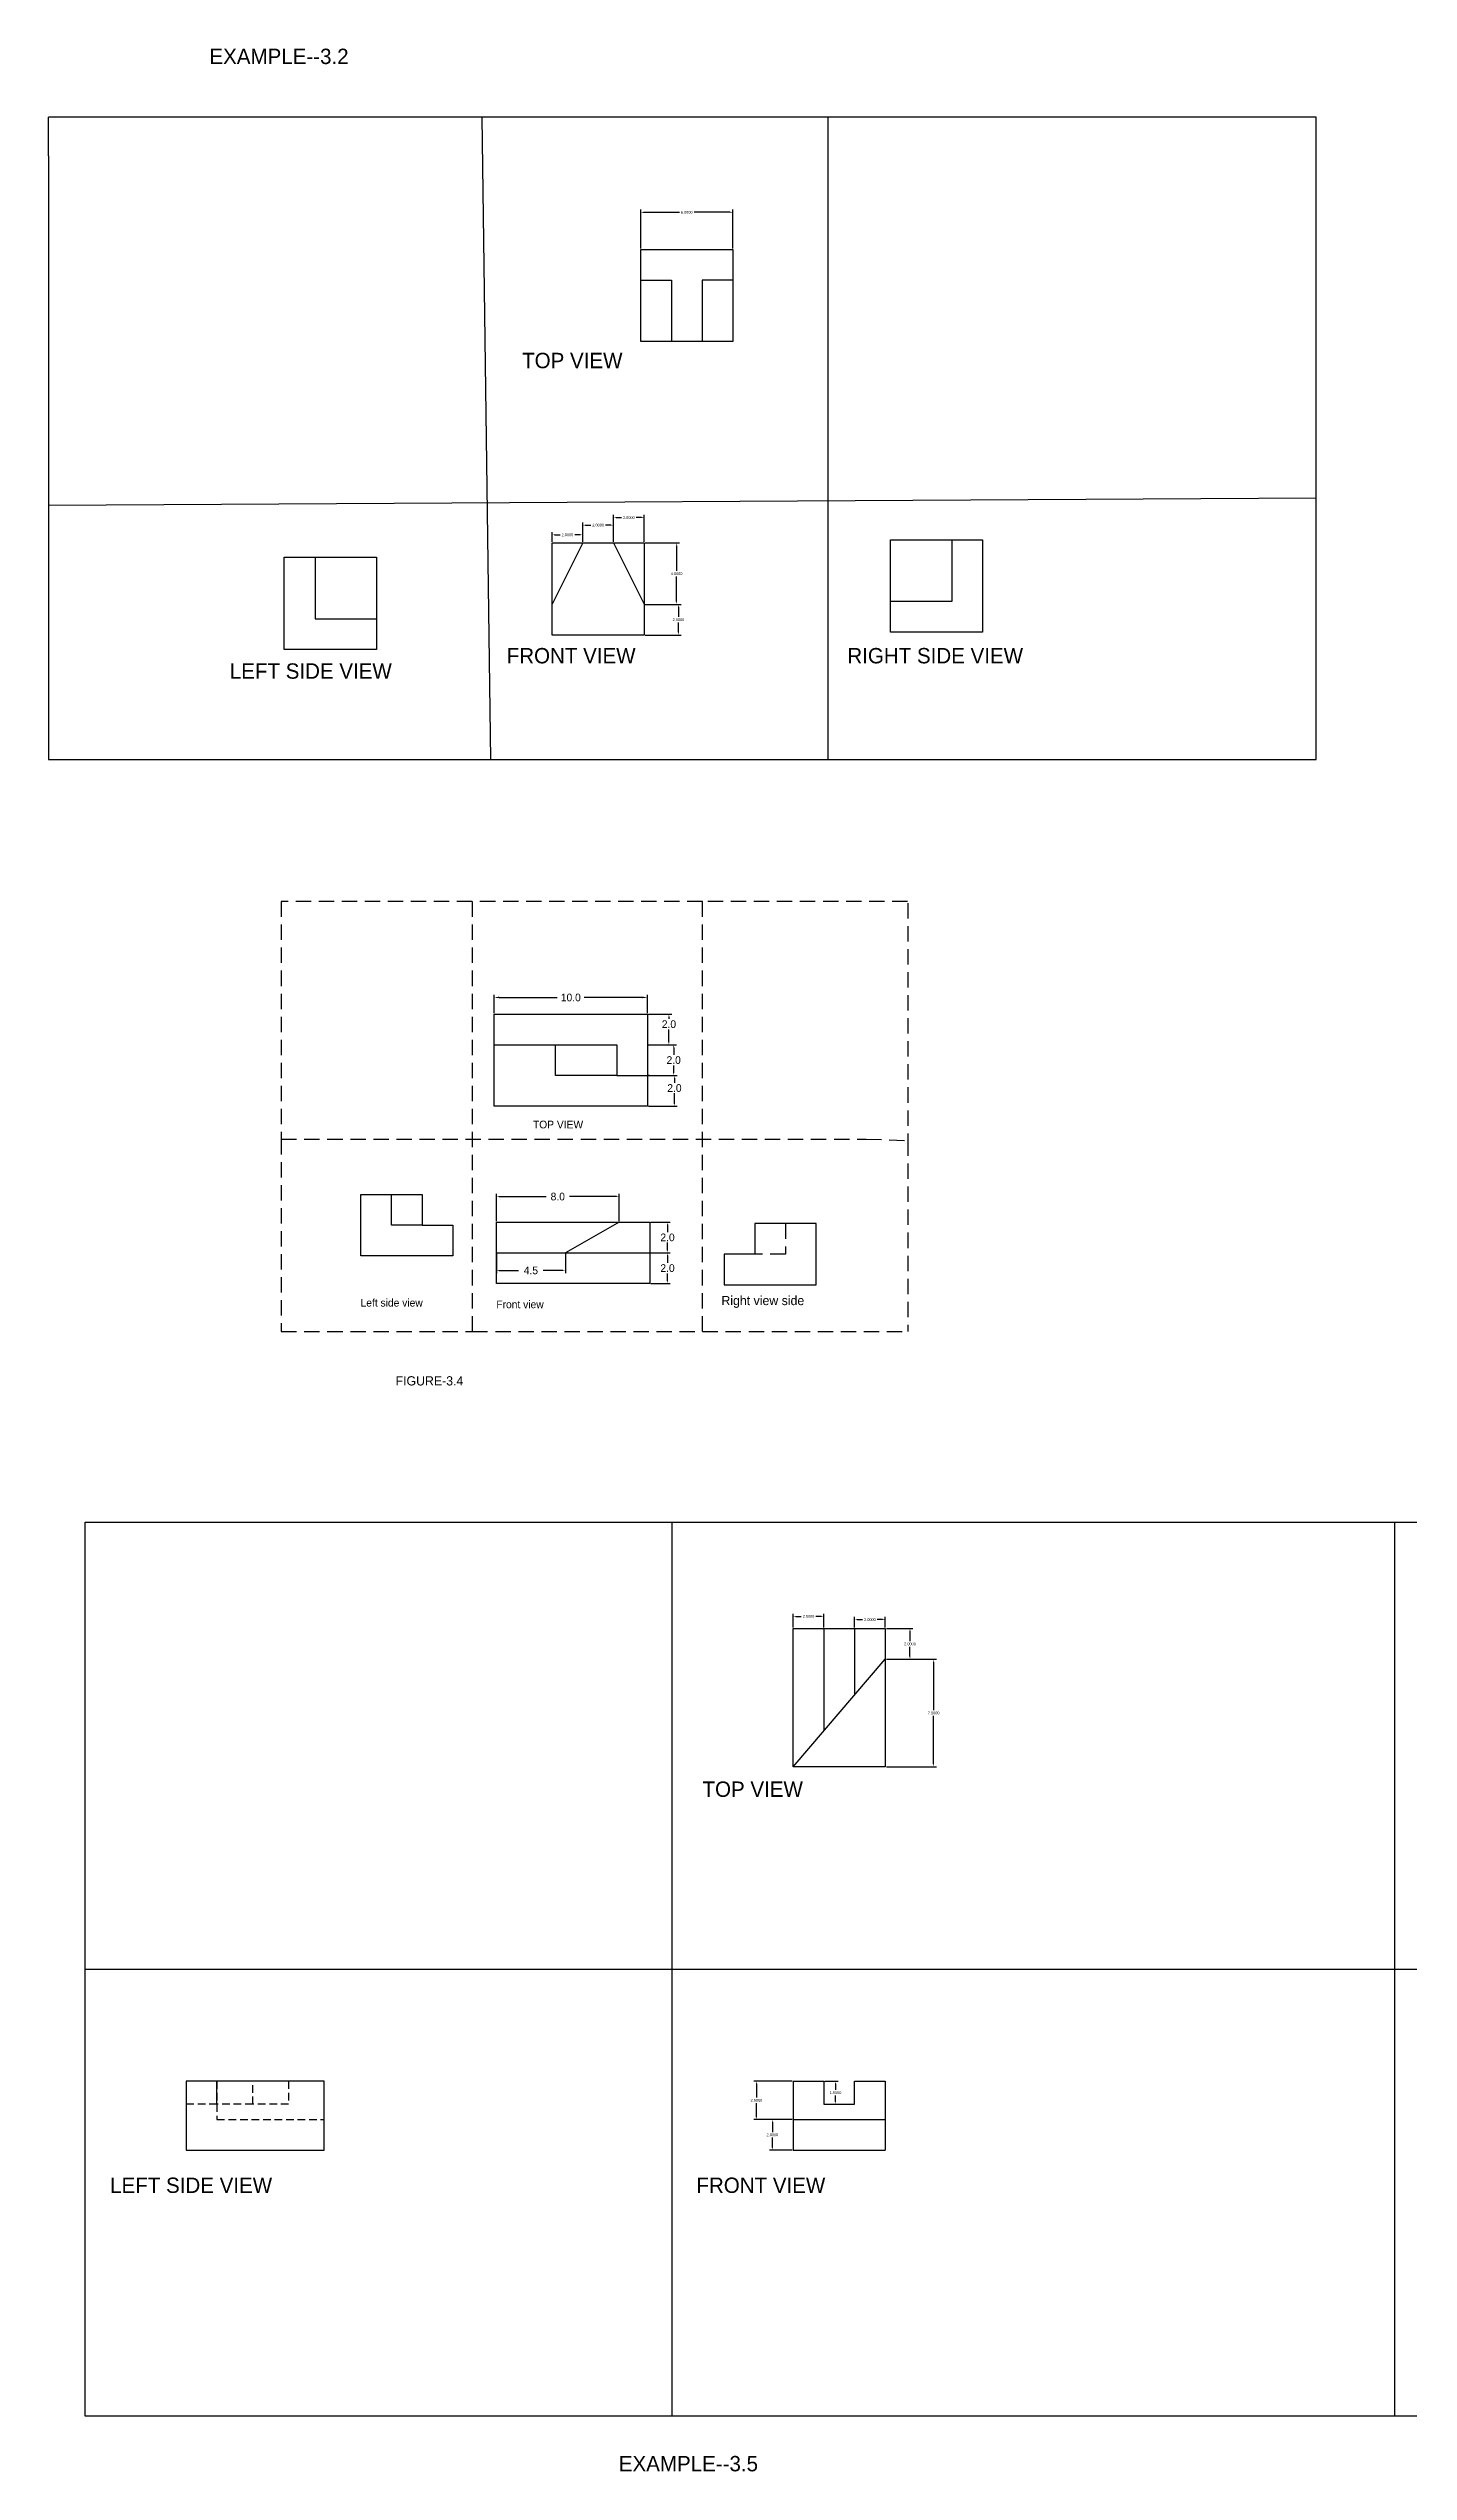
# Model space of a CAD drawing. Header units: inches. Extents: x -41 to 151, y -85 to 75.
# Drawn here: x -40.8 to 47.8, y -85.3 to 72.6 of the extents above; entities that cross this region are included whole.
import ezdxf

# ---------------------------------------------------------------- set-up
doc = ezdxf.new("R2010")
doc.units = ezdxf.units.IN
doc.header["$MEASUREMENT"] = 0
doc.linetypes.add('DASHEDX2', pattern=[1.5, 1, -0.5])
doc.linetypes.add('HIDDENX2', pattern=[0.75, 0.5, -0.25])
doc.dimstyles.get("Standard").update_dxf_attribs({"dimtxt": 0.18, "dimasz": 0.18, "dimexe": 0.18, "dimexo": 0.0625, "dimgap": 0.09, "dimtad": 0, "dimtih": 1, "dimtoh": 1, "dimdec": 4, "dimzin": 0, "dimdsep": 46, "dimtxsty": 'Standard', "dimcen": 0.09, "dimadec": 0, "dimazin": 0, "dimtfac": 1, "dimtdec": 4, "dimtofl": 0, "dimtmove": 0, "dimatfit": 3, "dimfxl": 1, "dimtolj": 1, "dimtzin": 0, "dimarcsym": 0})

# ---------------------------------------------------------------- blocks, each defined once
blk = doc.blocks.new('*D1')
at = {"color": 0, "lineweight": -2}
for p, q in [((-11.8, 9.75), (-11.8, 10.95)), ((-11.45, 10.77), (-7.69, 10.77)), ((-2.15, 10.77), (-5.92, 10.77)), ((-1.8, 9.75), (-1.8, 10.95))]:
    blk.add_line(p, q, dxfattribs=at)
at = {"color": 0}
for points in [[(-11.45, 10.83), (-11.45, 10.72), (-11.8, 10.77)], [(-2.15, 10.83), (-2.15, 10.72), (-1.8, 10.77)]]:
    blk.add_solid(points, dxfattribs=at)
at = {"layer": 'Defpoints', "color": 0}
for p in [(-11.8, 9.69), (-1.8, 10.77), (-1.8, 9.69)]:
    blk.add_point(p, dxfattribs=at)
at = {"color": 0, "insert": (-6.8, 10.77), "char_height": 0.5, "attachment_point": 5}
blk.add_mtext('\\A1;10.0', dxfattribs=at)
blk = doc.blocks.new('*D2')
at = {"color": 0, "lineweight": -2}
for p, q in [((-1.74, 9.69), (-0.23, 9.69)), ((-0.41, 9.51), (-0.41, 9.37)), ((-0.41, 7.87), (-0.41, 8.69)), ((-1.74, 7.69), (-0.23, 7.69))]:
    blk.add_line(p, q, dxfattribs=at)
at = {"color": 0}
for points in [[(-0.44, 9.51), (-0.38, 9.51), (-0.41, 9.69)], [(-0.44, 7.87), (-0.38, 7.87), (-0.41, 7.69)]]:
    blk.add_solid(points, dxfattribs=at)
at = {"layer": 'Defpoints', "color": 0}
for p in [(-1.8, 9.69), (-1.8, 7.69), (-0.41, 7.69)]:
    blk.add_point(p, dxfattribs=at)
at = {"color": 0, "insert": (-0.41, 9.03), "char_height": 0.5, "attachment_point": 5}
blk.add_mtext('\\A1;2.0', dxfattribs=at)
blk = doc.blocks.new('*D3')
at = {"color": 0, "lineweight": -2}
for p, q in [((-1.68, 7.69), (0.08, 7.69)), ((-0.1, 7.51), (-0.1, 7.03)), ((-0.1, 5.87), (-0.1, 6.35)), ((-1.68, 5.69), (0.08, 5.69))]:
    blk.add_line(p, q, dxfattribs=at)
at = {"color": 0}
for points in [[(-0.13, 7.51), (-0.07, 7.51), (-0.1, 7.69)], [(-0.13, 5.87), (-0.07, 5.87), (-0.1, 5.69)]]:
    blk.add_solid(points, dxfattribs=at)
at = {"layer": 'Defpoints', "color": 0}
for p in [(-1.74, 7.69), (-1.74, 5.69), (-0.1, 5.69)]:
    blk.add_point(p, dxfattribs=at)
at = {"color": 0, "insert": (-0.1, 6.69), "char_height": 0.5, "attachment_point": 5}
blk.add_mtext('\\A1;2.0', dxfattribs=at)
blk = doc.blocks.new('*D4')
at = {"color": 0, "lineweight": -2}
for p, q in [((-1.74, 5.69), (0.13, 5.69)), ((-0.05, 5.51), (-0.05, 5.21)), ((-1.74, 3.69), (0.13, 3.69)), ((-0.05, 3.87), (-0.05, 4.53))]:
    blk.add_line(p, q, dxfattribs=at)
at = {"color": 0}
for points in [[(-0.08, 5.51), (-0.02, 5.51), (-0.05, 5.69)], [(-0.08, 3.87), (-0.02, 3.87), (-0.05, 3.69)]]:
    blk.add_solid(points, dxfattribs=at)
at = {"layer": 'Defpoints', "color": 0}
for p in [(-1.8, 5.69), (-0.05, 5.69), (-1.8, 3.69)]:
    blk.add_point(p, dxfattribs=at)
at = {"color": 0, "insert": (-0.05, 4.87), "char_height": 0.5, "attachment_point": 5}
blk.add_mtext('\\A1;2.0', dxfattribs=at)
blk = doc.blocks.new('*D5')
at = {"color": 0, "lineweight": -2}
for p, q in [((-11.65, -3.8), (-11.65, -2.02)), ((-11.47, -2.2), (-8.41, -2.2)), ((-3.83, -2.2), (-6.89, -2.2)), ((-3.65, -3.8), (-3.65, -2.02))]:
    blk.add_line(p, q, dxfattribs=at)
at = {"color": 0}
for points in [[(-11.47, -2.17), (-11.47, -2.23), (-11.65, -2.2)], [(-3.83, -2.17), (-3.83, -2.23), (-3.65, -2.2)]]:
    blk.add_solid(points, dxfattribs=at)
at = {"layer": 'Defpoints', "color": 0}
for p in [(-3.65, -2.2), (-11.65, -3.86), (-3.65, -3.86)]:
    blk.add_point(p, dxfattribs=at)
at = {"color": 0, "insert": (-7.65, -2.2), "char_height": 0.5, "attachment_point": 5}
blk.add_mtext('\\A1;8.0', dxfattribs=at)
blk = doc.blocks.new('*D6')
at = {"color": 0, "lineweight": -2}
for p, q in [((-11.65, -5.92), (-11.65, -7.19)), ((-7.15, -5.92), (-7.15, -7.19)), ((-11.47, -7.01), (-10.2, -7.01)), ((-7.33, -7.01), (-8.6, -7.01))]:
    blk.add_line(p, q, dxfattribs=at)
at = {"color": 0}
for points in [[(-11.47, -6.98), (-11.47, -7.04), (-11.65, -7.01)], [(-7.33, -6.98), (-7.33, -7.04), (-7.15, -7.01)]]:
    blk.add_solid(points, dxfattribs=at)
at = {"layer": 'Defpoints', "color": 0}
for p in [(-11.65, -5.86), (-7.15, -5.86), (-7.15, -7.01)]:
    blk.add_point(p, dxfattribs=at)
at = {"color": 0, "insert": (-9.4, -7.01), "char_height": 0.5, "attachment_point": 5}
blk.add_mtext('\\A1;4.5', dxfattribs=at)
blk = doc.blocks.new('*D7')
at = {"color": 0, "lineweight": -2}
for p, q in [((-1.59, -3.86), (-0.32, -3.86)), ((-0.5, -4.04), (-0.5, -4.52)), ((-1.59, -5.86), (-0.32, -5.86)), ((-0.5, -5.68), (-0.5, -5.2))]:
    blk.add_line(p, q, dxfattribs=at)
at = {"color": 0}
for points in [[(-0.53, -4.04), (-0.47, -4.04), (-0.5, -3.86)], [(-0.53, -5.68), (-0.47, -5.68), (-0.5, -5.86)]]:
    blk.add_solid(points, dxfattribs=at)
at = {"layer": 'Defpoints', "color": 0}
for p in [(-1.65, -3.86), (-1.65, -5.86), (-0.5, -5.86)]:
    blk.add_point(p, dxfattribs=at)
at = {"color": 0, "insert": (-0.5, -4.86), "char_height": 0.5, "attachment_point": 5}
blk.add_mtext('\\A1;2.0', dxfattribs=at)
blk = doc.blocks.new('*D8')
at = {"color": 0, "lineweight": -2}
for p, q in [((-1.52, -5.86), (-0.32, -5.86)), ((-0.5, -6.04), (-0.5, -6.52)), ((-1.59, -7.86), (-0.32, -7.86)), ((-0.5, -7.68), (-0.5, -7.2))]:
    blk.add_line(p, q, dxfattribs=at)
at = {"color": 0}
for points in [[(-0.53, -6.04), (-0.47, -6.04), (-0.5, -5.86)], [(-0.53, -7.68), (-0.47, -7.68), (-0.5, -7.86)]]:
    blk.add_solid(points, dxfattribs=at)
at = {"layer": 'Defpoints', "color": 0}
for p in [(-1.59, -5.86), (-1.65, -7.86), (-0.5, -7.86)]:
    blk.add_point(p, dxfattribs=at)
at = {"color": 0, "insert": (-0.5, -6.86), "char_height": 0.5, "attachment_point": 5}
blk.add_mtext('\\A1;2.0', dxfattribs=at)
blk = doc.blocks.new('*D21')
at = {"color": 0, "lineweight": -2}
for p, q in [((-2.25, 59.56), (-2.25, 62.1)), ((-2.07, 61.92), (0.27, 61.92)), ((3.57, 61.92), (1.23, 61.92)), ((3.75, 59.56), (3.75, 62.1))]:
    blk.add_line(p, q, dxfattribs=at)
at = {"color": 0}
for points in [[(-2.07, 61.95), (-2.07, 61.89), (-2.25, 61.92)], [(3.57, 61.95), (3.57, 61.89), (3.75, 61.92)]]:
    blk.add_solid(points, dxfattribs=at)
at = {"layer": 'Defpoints', "color": 0}
for p in [(3.75, 61.92), (-2.25, 59.5), (3.75, 59.5)]:
    blk.add_point(p, dxfattribs=at)
at = {"color": 0, "insert": (0.75, 61.92), "char_height": 0.18, "attachment_point": 5}
blk.add_mtext('\\A1;6.0000', dxfattribs=at)
blk = doc.blocks.new('*D22')
at = {"color": 0, "lineweight": -2}
for p, q in [((-1.96, 40.38), (0.27, 40.38)), ((0.09, 40.2), (0.09, 38.56)), ((0.09, 36.56), (0.09, 38.2)), ((-1.96, 36.38), (0.27, 36.38))]:
    blk.add_line(p, q, dxfattribs=at)
at = {"color": 0}
for points in [[(0.06, 40.2), (0.12, 40.2), (0.09, 40.38)], [(0.06, 36.56), (0.12, 36.56), (0.09, 36.38)]]:
    blk.add_solid(points, dxfattribs=at)
at = {"layer": 'Defpoints', "color": 0}
for p in [(-2.02, 40.38), (-2.02, 36.38), (0.09, 36.38)]:
    blk.add_point(p, dxfattribs=at)
at = {"color": 0, "insert": (0.09, 38.38), "char_height": 0.18, "attachment_point": 5}
blk.add_mtext('\\A1;4.0000', dxfattribs=at)
blk = doc.blocks.new('*D23')
at = {"color": 0, "lineweight": -2}
for p, q in [((-1.96, 36.38), (0.39, 36.38)), ((0.21, 36.2), (0.21, 35.56)), ((0.21, 34.56), (0.21, 35.2)), ((-1.96, 34.38), (0.39, 34.38))]:
    blk.add_line(p, q, dxfattribs=at)
at = {"color": 0}
for points in [[(0.18, 36.2), (0.24, 36.2), (0.21, 36.38)], [(0.18, 34.56), (0.24, 34.56), (0.21, 34.38)]]:
    blk.add_solid(points, dxfattribs=at)
at = {"layer": 'Defpoints', "color": 0}
for p in [(-2.02, 36.38), (-2.02, 34.38), (0.21, 34.38)]:
    blk.add_point(p, dxfattribs=at)
at = {"color": 0, "insert": (0.21, 35.38), "char_height": 0.18, "attachment_point": 5}
blk.add_mtext('\\A1;2.0000', dxfattribs=at)
blk = doc.blocks.new('*D24')
at = {"color": 0, "lineweight": -2}
for p, q in [((-8.02, 40.45), (-8.02, 41.09)), ((-6.02, 40.45), (-6.02, 41.09)), ((-7.84, 40.91), (-7.5, 40.91)), ((-6.2, 40.91), (-6.54, 40.91))]:
    blk.add_line(p, q, dxfattribs=at)
at = {"color": 0}
for points in [[(-7.84, 40.94), (-7.84, 40.88), (-8.02, 40.91)], [(-6.2, 40.94), (-6.2, 40.88), (-6.02, 40.91)]]:
    blk.add_solid(points, dxfattribs=at)
at = {"layer": 'Defpoints', "color": 0}
for p in [(-8.02, 40.38), (-6.02, 40.91), (-6.02, 40.38)]:
    blk.add_point(p, dxfattribs=at)
at = {"color": 0, "insert": (-7.02, 40.91), "char_height": 0.18, "attachment_point": 5}
blk.add_mtext('\\A1;2.0000', dxfattribs=at)
blk = doc.blocks.new('*D25')
at = {"color": 0, "lineweight": -2}
for p, q in [((-6.02, 40.45), (-6.02, 41.72)), ((-5.84, 41.54), (-5.5, 41.54)), ((-4.2, 41.54), (-4.54, 41.54)), ((-4.02, 40.45), (-4.02, 41.72))]:
    blk.add_line(p, q, dxfattribs=at)
at = {"color": 0}
for points in [[(-5.84, 41.57), (-5.84, 41.51), (-6.02, 41.54)], [(-4.2, 41.57), (-4.2, 41.51), (-4.02, 41.54)]]:
    blk.add_solid(points, dxfattribs=at)
at = {"layer": 'Defpoints', "color": 0}
for p in [(-4.02, 41.54), (-6.02, 40.38), (-4.02, 40.38)]:
    blk.add_point(p, dxfattribs=at)
at = {"color": 0, "insert": (-5.02, 41.54), "char_height": 0.18, "attachment_point": 5}
blk.add_mtext('\\A1;2.0000', dxfattribs=at)
blk = doc.blocks.new('*D26')
at = {"color": 0, "lineweight": -2}
for p, q in [((-4.02, 40.51), (-4.02, 42.21)), ((-3.84, 42.03), (-3.5, 42.03)), ((-2.2, 42.03), (-2.54, 42.03)), ((-2.02, 40.45), (-2.02, 42.21))]:
    blk.add_line(p, q, dxfattribs=at)
at = {"color": 0}
for points in [[(-3.84, 42.06), (-3.84, 42), (-4.02, 42.03)], [(-2.2, 42.06), (-2.2, 42), (-2.02, 42.03)]]:
    blk.add_solid(points, dxfattribs=at)
at = {"layer": 'Defpoints', "color": 0}
for p in [(-2.02, 42.03), (-4.02, 40.45), (-2.02, 40.38)]:
    blk.add_point(p, dxfattribs=at)
at = {"color": 0, "insert": (-3.02, 42.03), "char_height": 0.18, "attachment_point": 5}
blk.add_mtext('\\A1;2.0000', dxfattribs=at)
blk = doc.blocks.new('*D33')
at = {"color": 0, "lineweight": -2}
for p, q in [((13.75, -32.34), (17.01, -32.34)), ((16.83, -32.52), (16.83, -35.66)), ((16.83, -39.16), (16.83, -36.02)), ((13.75, -39.34), (17.01, -39.34))]:
    blk.add_line(p, q, dxfattribs=at)
at = {"color": 0}
for points in [[(16.8, -32.52), (16.86, -32.52), (16.83, -32.34)], [(16.8, -39.16), (16.86, -39.16), (16.83, -39.34)]]:
    blk.add_solid(points, dxfattribs=at)
at = {"layer": 'Defpoints', "color": 0}
for p in [(13.68, -32.34), (13.68, -39.34), (16.83, -39.34)]:
    blk.add_point(p, dxfattribs=at)
at = {"color": 0, "insert": (16.83, -35.84), "char_height": 0.18, "attachment_point": 5}
blk.add_mtext('\\A1;7.0000', dxfattribs=at)
blk = doc.blocks.new('*D34')
at = {"color": 0, "lineweight": -2}
for p, q in [((13.75, -30.34), (15.47, -30.34)), ((15.29, -30.52), (15.29, -31.16)), ((15.29, -32.16), (15.29, -31.52)), ((13.81, -32.34), (15.47, -32.34))]:
    blk.add_line(p, q, dxfattribs=at)
at = {"color": 0}
for points in [[(15.26, -30.52), (15.32, -30.52), (15.29, -30.34)], [(15.26, -32.16), (15.32, -32.16), (15.29, -32.34)]]:
    blk.add_solid(points, dxfattribs=at)
at = {"layer": 'Defpoints', "color": 0}
for p in [(13.68, -30.34), (13.75, -32.34), (15.29, -32.34)]:
    blk.add_point(p, dxfattribs=at)
at = {"color": 0, "insert": (15.29, -31.34), "char_height": 0.18, "attachment_point": 5}
blk.add_mtext('\\A1;2.0000', dxfattribs=at)
blk = doc.blocks.new('*D40')
at = {"color": 0, "lineweight": -2}
for p, q in [((7.62, -59.82), (5.11, -59.82)), ((5.29, -60), (5.29, -60.89)), ((5.29, -62.14), (5.29, -61.25)), ((7.62, -62.32), (5.11, -62.32))]:
    blk.add_line(p, q, dxfattribs=at)
at = {"color": 0}
for points in [[(5.26, -60), (5.32, -60), (5.29, -59.82)], [(5.26, -62.14), (5.32, -62.14), (5.29, -62.32)]]:
    blk.add_solid(points, dxfattribs=at)
at = {"layer": 'Defpoints', "color": 0}
for p in [(7.68, -59.82), (5.29, -62.32), (7.68, -62.32)]:
    blk.add_point(p, dxfattribs=at)
at = {"color": 0, "insert": (5.29, -61.07), "char_height": 0.18, "attachment_point": 5}
blk.add_mtext('\\A1;2.5000', dxfattribs=at)
blk = doc.blocks.new('*D41')
at = {"color": 0, "lineweight": -2}
for p, q in [((7.56, -62.32), (6.15, -62.32)), ((6.33, -62.5), (6.33, -63.14)), ((7.62, -64.32), (6.15, -64.32)), ((6.33, -64.14), (6.33, -63.5))]:
    blk.add_line(p, q, dxfattribs=at)
at = {"color": 0}
for points in [[(6.3, -62.5), (6.36, -62.5), (6.33, -62.32)], [(6.3, -64.14), (6.36, -64.14), (6.33, -64.32)]]:
    blk.add_solid(points, dxfattribs=at)
at = {"layer": 'Defpoints', "color": 0}
for p in [(6.33, -62.32), (7.62, -62.32), (7.68, -64.32)]:
    blk.add_point(p, dxfattribs=at)
at = {"color": 0, "insert": (6.33, -63.32), "char_height": 0.18, "attachment_point": 5}
blk.add_mtext('\\A1;2.0000', dxfattribs=at)
blk = doc.blocks.new('*D42')
at = {"color": 0, "lineweight": -2}
for p, q in [((9.75, -59.82), (10.62, -59.82)), ((9.75, -61.32), (10.62, -61.32)), ((10.44, -60), (10.44, -60.39)), ((10.44, -61.14), (10.44, -60.75))]:
    blk.add_line(p, q, dxfattribs=at)
at = {"color": 0}
for points in [[(10.41, -60), (10.47, -60), (10.44, -59.82)], [(10.41, -61.14), (10.47, -61.14), (10.44, -61.32)]]:
    blk.add_solid(points, dxfattribs=at)
at = {"layer": 'Defpoints', "color": 0}
for p in [(9.68, -59.82), (9.68, -61.32), (10.44, -61.32)]:
    blk.add_point(p, dxfattribs=at)
at = {"color": 0, "insert": (10.44, -60.57), "char_height": 0.18, "attachment_point": 5}
blk.add_mtext('\\A1;1.5000', dxfattribs=at)
blk = doc.blocks.new('*D45')
at = {"color": 0, "lineweight": -2}
for p, q in [((7.68, -30.28), (7.68, -29.37)), ((7.86, -29.55), (8.2, -29.55)), ((9.5, -29.55), (9.16, -29.55)), ((9.68, -30.28), (9.68, -29.37))]:
    blk.add_line(p, q, dxfattribs=at)
at = {"color": 0}
for points in [[(7.86, -29.52), (7.86, -29.58), (7.68, -29.55)], [(9.5, -29.52), (9.5, -29.58), (9.68, -29.55)]]:
    blk.add_solid(points, dxfattribs=at)
at = {"layer": 'Defpoints', "color": 0}
for p in [(9.68, -29.55), (7.68, -30.34), (9.68, -30.34)]:
    blk.add_point(p, dxfattribs=at)
at = {"color": 0, "insert": (8.68, -29.55), "char_height": 0.18, "attachment_point": 5}
blk.add_mtext('\\A1;2.0000', dxfattribs=at)
blk = doc.blocks.new('*D46')
at = {"color": 0, "lineweight": -2}
for p, q in [((11.68, -30.28), (11.68, -29.58)), ((11.86, -29.76), (12.2, -29.76)), ((13.5, -29.76), (13.16, -29.76)), ((13.68, -30.28), (13.68, -29.58))]:
    blk.add_line(p, q, dxfattribs=at)
at = {"color": 0}
for points in [[(11.86, -29.73), (11.86, -29.79), (11.68, -29.76)], [(13.5, -29.73), (13.5, -29.79), (13.68, -29.76)]]:
    blk.add_solid(points, dxfattribs=at)
at = {"layer": 'Defpoints', "color": 0}
for p in [(13.68, -29.76), (11.68, -30.34), (13.68, -30.34)]:
    blk.add_point(p, dxfattribs=at)
at = {"color": 0, "insert": (12.68, -29.76), "char_height": 0.18, "attachment_point": 5}
blk.add_mtext('\\A1;2.0000', dxfattribs=at)

msp = doc.modelspace()

# ---------------------------------------------------------------- linework, layer by layer
for p, q in [((41.73566, 68.12052), (-40.81989, 68.12052)), ((-40.81989, 65.58997), (-40.81989, 68.12052)), ((-12.01652, 26.26899), (-12.56509, 68.12052)), ((9.9534, 26.26899), (9.9534, 68.12052)), ((41.73566, 26.26899), (41.73566, 68.12052)), ((-40.81989, 65.58997), (-40.81989, 26.26899)), ((-2.24521, 59.50224), (-0.24521, 59.50224)), ((-2.24521, 57.50224), (-2.24521, 59.50224)), ((-0.24521, 59.50224), (1.75479, 59.50224)), ((1.75479, 59.50224), (3.75479, 59.50224)), ((3.75479, 59.50224), (3.75479, 57.50224)), ((-2.24521, 53.50224), (-2.24521, 57.50224)), ((-2.24521, 57.50224), (-0.24521, 57.50224)), ((-0.24521, 57.50224), (-0.24521, 53.50224)), ((3.75479, 57.50224), (1.75479, 57.50224)), ((1.75479, 57.50224), (1.75479, 53.50224)), ((3.75479, 57.50224), (3.75479, 53.50224)), ((-0.24521, 53.50224), (-2.24521, 53.50224)), ((1.75479, 53.50224), (-0.24521, 53.50224)), ((3.75479, 53.50224), (1.75479, 53.50224)), ((-40.81989, 42.83705), (41.73566, 43.32051)), ((-8.02021, 40.38326), (-6.02021, 40.38326)), ((-8.02021, 36.38326), (-8.02021, 40.38326)), ((-6.02021, 40.38326), (-8.02021, 36.38326)), ((-6.02021, 40.38326), (-4.02021, 40.38326)), ((-4.02021, 40.38326), (-2.02021, 40.38326)), ((-4.02021, 40.38326), (-2.02021, 36.38326)), ((-2.02021, 40.38326), (-2.02021, 36.38326)), ((14.01534, 40.57454), (18.01534, 40.57454)), ((14.01534, 36.57454), (14.01534, 40.57454)), ((18.01534, 40.57454), (20.01534, 40.57454)), ((18.01534, 40.57454), (18.01534, 36.57454)), ((20.01534, 40.57454), (20.01534, 34.57454)), ((-25.45943, 39.44716), (-23.45943, 39.44716)), ((-25.45943, 33.44716), (-25.45943, 39.44716)), ((-23.45943, 39.44716), (-19.45943, 39.44716)), ((-23.45943, 39.44716), (-23.45943, 35.44716)), ((-19.45943, 39.44716), (-19.45943, 35.44716)), ((-8.02021, 34.38326), (-8.02021, 36.38326)), ((-2.02021, 36.38326), (-2.02021, 34.38326)), ((14.01534, 34.57454), (14.01534, 36.57454)), ((18.01534, 36.57454), (14.01534, 36.57454)), ((-23.45943, 35.44716), (-19.45943, 35.44716)), ((-19.45943, 35.44716), (-19.45943, 33.44716)), ((-19.45943, 33.44716), (-25.45943, 33.44716)), ((-2.02021, 34.38326), (-8.02021, 34.38326)), ((20.01534, 34.57454), (14.01534, 34.57454)), ((-40.81989, 26.26899), (41.73566, 26.26899)), ((-11.80177, 9.69201), (-1.80177, 9.69201)), ((-11.80177, 7.69201), (-11.80177, 9.69201)), ((-1.80177, 9.69201), (-1.80177, 7.69201)), ((-11.80177, 3.69201), (-11.80177, 7.69201)), ((-11.80177, 7.69201), (-3.80177, 7.69201)), ((-7.80177, 5.69201), (-7.80177, 7.69201)), ((-3.80177, 7.69201), (-3.80177, 5.69201)), ((-1.80177, 7.69201), (-1.80177, 5.69201)), ((-3.80177, 5.69201), (-7.80177, 5.69201)), ((-3.80177, 5.69201), (-1.67677, 5.69201)), ((-1.80177, 5.69201), (-1.80177, 3.69201)), ((-1.67677, 5.69201), (-1.73927, 5.69201)), ((-1.80177, 3.69201), (-11.80177, 3.69201)), ((-20.47678, -4.05663), (-20.47678, -2.05663)), ((-20.47678, -2.05663), (-18.47678, -2.05663)), ((-18.47678, -2.05663), (-16.47678, -2.05663)), ((-18.47678, -4.05663), (-18.47678, -2.05663)), ((-16.47678, -2.05663), (-16.47678, -4.05663)), ((-20.47678, -6.05663), (-20.47678, -4.05663)), ((-16.47678, -4.05663), (-18.47678, -4.05663)), ((-16.47678, -4.05663), (-14.47678, -4.05663)), ((-14.47678, -4.05663), (-14.47678, -6.05663)), ((-11.64984, -3.85868), (-3.64984, -3.85868)), ((-11.64984, -5.85868), (-11.64984, -3.85868)), ((-3.64984, -3.85868), (-7.14984, -5.85868)), ((-3.64984, -3.85868), (-1.64984, -3.85868)), ((-1.64984, -3.85868), (-1.64984, -5.85868)), ((7.18834, -3.95147), (5.18834, -3.95147)), ((5.18834, -3.95147), (5.18834, -5.95147)), ((9.18834, -3.95147), (7.18834, -3.95147)), ((9.18834, -5.95147), (9.18834, -3.95147)), ((-14.47678, -6.05663), (-20.47678, -6.05663)), ((-11.64984, -7.85868), (-11.64984, -5.85868)), ((-11.64984, -5.85868), (-7.14984, -5.85868)), ((-7.14984, -5.85868), (-1.64984, -5.85868)), ((-1.64984, -5.85868), (-1.64984, -7.85868)), ((5.18834, -5.95147), (3.18834, -5.95147)), ((3.18834, -5.95147), (3.18834, -7.95147)), ((9.18834, -7.95147), (9.18834, -5.95147)), ((-1.64984, -7.85868), (-11.64984, -7.85868)), ((3.18834, -7.95147), (9.18834, -7.95147)), ((-38.4355, -81.63916), (-38.4355, -23.40333)), ((-38.4355, -23.40333), (-35.63949, -23.40333)), ((-35.63949, -23.40333), (87.38479, -23.40333)), ((-0.22341, -23.40333), (-0.22341, -81.63916)), ((46.8427, -23.40333), (46.8427, -81.63916)), ((7.68433, -30.33987), (9.68433, -30.33987)), ((7.68433, -39.33987), (7.68433, -30.33987)), ((9.68433, -30.33987), (11.68433, -30.33987)), ((9.68433, -30.33987), (9.68433, -37.00653)), ((11.68433, -30.33987), (13.68433, -30.33987)), ((11.68433, -30.33987), (11.68433, -34.6732)), ((13.68433, -30.33987), (13.68433, -32.33987)), ((7.68433, -39.33987), (13.68433, -32.33987)), ((13.68433, -32.33987), (13.68433, -39.33987)), ((13.68433, -39.33987), (7.68433, -39.33987)), ((-38.4355, -52.52125), (87.38479, -52.52125)), ((-29.8451, -59.8244), (-31.8451, -59.8244)), ((-31.8451, -59.8244), (-31.8451, -64.3244)), ((-27.5151, -59.8244), (-29.8451, -59.8244)), ((-29.8451, -61.3244), (-29.8451, -59.8244)), ((-25.1851, -59.8244), (-27.5151, -59.8244)), ((-22.8551, -59.8244), (-25.1851, -59.8244)), ((-22.8551, -62.3244), (-22.8551, -59.8244)), ((-22.8551, -62.3244), (-22.8551, -59.8244)), ((7.68433, -59.8244), (7.68433, -62.3244)), ((7.68433, -59.8244), (9.68433, -59.8244)), ((9.68433, -59.8244), (9.68433, -61.3244)), ((11.68433, -61.3244), (11.68433, -59.8244)), ((11.68433, -59.8244), (13.68433, -59.8244)), ((13.68433, -59.8244), (13.68433, -62.3244)), ((9.68433, -61.3244), (11.68433, -61.3244)), ((-22.8551, -64.3244), (-22.8551, -62.3244)), ((-22.8551, -64.3244), (-22.8551, -62.3244)), ((7.68433, -62.3244), (7.68433, -64.3244)), ((7.68433, -62.3244), (13.68433, -62.3244)), ((13.68433, -62.3244), (13.68433, -64.3244)), ((-31.8451, -64.3244), (-29.8451, -64.3244)), ((-29.8451, -64.3244), (-27.5151, -64.3244)), ((-27.5151, -64.3244), (-25.1851, -64.3244)), ((-25.1851, -64.3244), (-22.8551, -64.3244)), ((7.68433, -64.3244), (13.68433, -64.3244)), ((87.38479, -81.63916), (-38.4355, -81.63916))]:
    msp.add_line(p, q)
at = {"linetype": 'DASHEDX2'}
for p, q in [((-13.21568, 17.019), (-25.65801, 17.019)), ((-25.65801, 17.019), (-25.65801, 1.55124)), ((-13.21568, 17.019), (-13.21568, -10.981)), ((1.78432, 17.019), (-13.21568, 17.019)), ((1.78432, -10.981), (1.78432, 17.019)), ((15.12518, 17.019), (1.78432, 17.019)), ((15.12518, 17.019), (15.12518, 17.019)), ((15.12518, 17.019), (15.12518, 17.019)), ((15.14586, 16.91864), (15.14586, 1.45087)), ((-25.65801, 1.55124), (-25.65801, -10.981)), ((-25.65801, 1.55124), (12.43471, 1.55124)), ((12.43471, 1.55124), (15.14586, 1.45087)), ((15.14586, 1.45087), (15.14586, -10.981)), ((7.18834, -3.95147), (7.18834, -5.95147)), ((7.18834, -5.95147), (5.18834, -5.95147)), ((-25.65801, -10.981), (-13.21568, -10.981)), ((-25.65801, -10.981), (-25.65801, -10.981)), ((-25.65801, -10.981), (-25.65801, -10.981)), ((-25.65801, -10.981), (-25.65801, -10.981)), ((-13.21568, -10.981), (1.78432, -10.981)), ((-13.21568, -10.981), (15.12518, -10.981))]:
    msp.add_line(p, q, dxfattribs=at)
at = {"linetype": 'HIDDENX2'}
for p, q in [((-29.8451, -59.8244), (-29.8451, -62.3244)), ((-27.5151, -61.3244), (-27.5151, -59.8244)), ((-25.1851, -59.8244), (-25.1851, -61.3244)), ((-29.8451, -61.3244), (-31.8451, -61.3244)), ((-27.5151, -61.3244), (-29.8451, -61.3244)), ((-25.1851, -61.3244), (-27.5151, -61.3244)), ((-29.8451, -62.3244), (-22.8551, -62.3244))]:
    msp.add_line(p, q, dxfattribs=at)

# ---------------------------------------------------------------- texts
at = {"attachment_point": 1}
for s, insert, char_height, width in [('EXAMPLE--3.2', (-30.33844, 72.57954), 1, 59.9986943), ('TOP VIEW', (-9.97228, 52.76649), 1, 19.24202), ('FRONT VIEW', (-10.97513, 33.53714), 1, 18.8032767), ('RIGHT SIDE VIEW', (11.21274, 33.53714), 1, 16.4215279), ('LEFT SIDE VIEW', (-29.00928, 32.53649), 1, 14.2317485), ('{\\C10;TOP VIEW}', (-9.26546, 2.74435), 0.5, 5.6450051), ('{\\C1;Left side view}', (-20.49381, -8.86424), 0.5, 10.049919), ('{\\C1;Front view}', (-11.64984, -8.97165), 0.5, 7.8417407), ('{\\C1;Right view side}', (3.00834, -8.66924), 0.6, 9.9830488), ('{\\C0;FIGURE-3.4 }', (-18.21361, -13.90234), 0.6, 28.5315263), ('TOP VIEW', (1.7768, -40.30264), 1, 32.2497083), ('LEFT SIDE VIEW', (-36.80414, -66.10519), 1, 34.5249947), ('FRONT VIEW', (1.38109, -66.10519), 1, 44.120767), ('EXAMPLE--3.5', (-3.67454, -84.24068), 1, 59.4511487)]:
    msp.add_mtext(s, dxfattribs=dict(at, insert=insert, char_height=char_height, width=width))

# ---------------------------------------------------------------- dimensions: what is measured, and where the dimension line sits
for base, p1, p2, picture, middle in [((3.75479, 61.91899), (-2.24521, 59.50224), (3.75479, 59.50224), '*D21', (0.75479, 61.91899)), ((-6.02021, 40.91155), (-8.02021, 40.38326), (-6.02021, 40.38326), '*D24', (-7.02021, 40.91155)), ((-4.02021, 41.53521), (-6.02021, 40.38326), (-4.02021, 40.38326), '*D25', (-5.02021, 41.53521)), ((-2.02021, 42.03414), (-4.02021, 40.44576), (-2.02021, 40.38326), '*D26', (-3.02021, 42.03414)), ((9.68433, -29.54569), (7.68433, -30.33987), (9.68433, -30.33987), '*D45', (8.68433, -29.54569)), ((13.68433, -29.75692), (11.68433, -30.33987), (13.68433, -30.33987), '*D46', (12.68433, -29.75692))]:
    dim = msp.add_linear_dim(base=base, p1=p1, p2=p2, dimstyle='Standard')
    dim.commit()
    dim.dimension.update_dxf_attribs({"geometry": picture, "text_midpoint": middle})
for base, p1, p2, picture, middle in [((0.08762, 36.38326), (-2.02021, 40.38326), (-2.02021, 36.38326), '*D22', (0.08762, 38.38326)), ((0.21238, 34.38326), (-2.02021, 36.38326), (-2.02021, 34.38326), '*D23', (0.21238, 35.38326)), ((15.29131, -32.33987), (13.68433, -30.33987), (13.74683, -32.33987), '*D34', (15.29131, -31.33987)), ((16.83209, -39.33987), (13.68433, -32.33987), (13.68433, -39.33987), '*D33', (16.83209, -35.83987)), ((5.28569, -62.3244), (7.68433, -59.8244), (7.68433, -62.3244), '*D40', (5.28569, -61.0744)), ((10.43737, -61.3244), (9.68433, -59.8244), (9.68433, -61.3244), '*D42', (10.43737, -60.5744)), ((6.32689, -62.3244), (7.68433, -64.3244), (7.62183, -62.3244), '*D41', (6.32689, -63.3244))]:
    dim = msp.add_linear_dim(base=base, p1=p1, p2=p2, angle=90, dimstyle='Standard')
    dim.commit()
    dim.dimension.update_dxf_attribs({"geometry": picture, "text_midpoint": middle})
at = {"color": 50}
dim = msp.add_linear_dim(base=(-1.80177, 10.77491), p1=(-11.80177, 9.69201), p2=(-1.80177, 9.69201), dimstyle='Standard', override={"dimtxt": 0.5, "dimasz": 0.35, "dimgap": 0.3, "dimdec": 1}, dxfattribs=at)
dim.commit()
dim.dimension.update_dxf_attribs({"geometry": '*D1', "text_midpoint": (-6.80177, 10.77491), "dimtype": 160})
for base, p1, p2, picture, middle in [((-0.41409, 7.69201), (-1.80177, 9.69201), (-1.80177, 7.69201), '*D2', (-0.41409, 9.03201)), ((-0.05281, 5.69201), (-1.80177, 3.69201), (-1.80177, 5.69201), '*D4', (-0.05281, 4.87201))]:
    dim = msp.add_linear_dim(base=base, p1=p1, p2=p2, angle=90, dimstyle='Standard', override={"dimtxt": 0.5, "dimdec": 1})
    dim.commit()
    dim.dimension.update_dxf_attribs({"geometry": picture, "text_midpoint": middle, "dimtype": 160})
for base, p1, p2, picture, middle in [((-0.09797, 5.69201), (-1.73927, 7.69201), (-1.73927, 5.69201), '*D3', (-0.09797, 6.69201)), ((-0.5005, -5.85868), (-1.64984, -3.85868), (-1.64984, -5.85868), '*D7', (-0.5005, -4.85868)), ((-0.5005, -7.85868), (-1.58734, -5.85868), (-1.64984, -7.85868), '*D8', (-0.5005, -6.85868))]:
    dim = msp.add_linear_dim(base=base, p1=p1, p2=p2, angle=90, dimstyle='Standard', override={"dimtxt": 0.5, "dimdec": 1})
    dim.commit()
    dim.dimension.update_dxf_attribs({"geometry": picture, "text_midpoint": middle})
dim = msp.add_linear_dim(base=(-3.64984, -2.19934), p1=(-11.64984, -3.85868), p2=(-3.64984, -3.85868), dimstyle='Standard', override={"dimtxt": 0.5, "dimgap": 0.3, "dimdec": 1})
dim.commit()
dim.dimension.update_dxf_attribs({"geometry": '*D5', "text_midpoint": (-7.64984, -2.19934)})
at = {"color": 1}
dim = msp.add_linear_dim(base=(-7.14984, -7.0105), p1=(-11.64984, -5.85868), p2=(-7.14984, -5.85868), dimstyle='Standard', override={"dimtxt": 0.5, "dimgap": 0.3, "dimdec": 1}, dxfattribs=at)
dim.commit()
dim.dimension.update_dxf_attribs({"geometry": '*D6', "text_midpoint": (-9.39984, -7.0105)})

doc.saveas('drawing.dxf')
